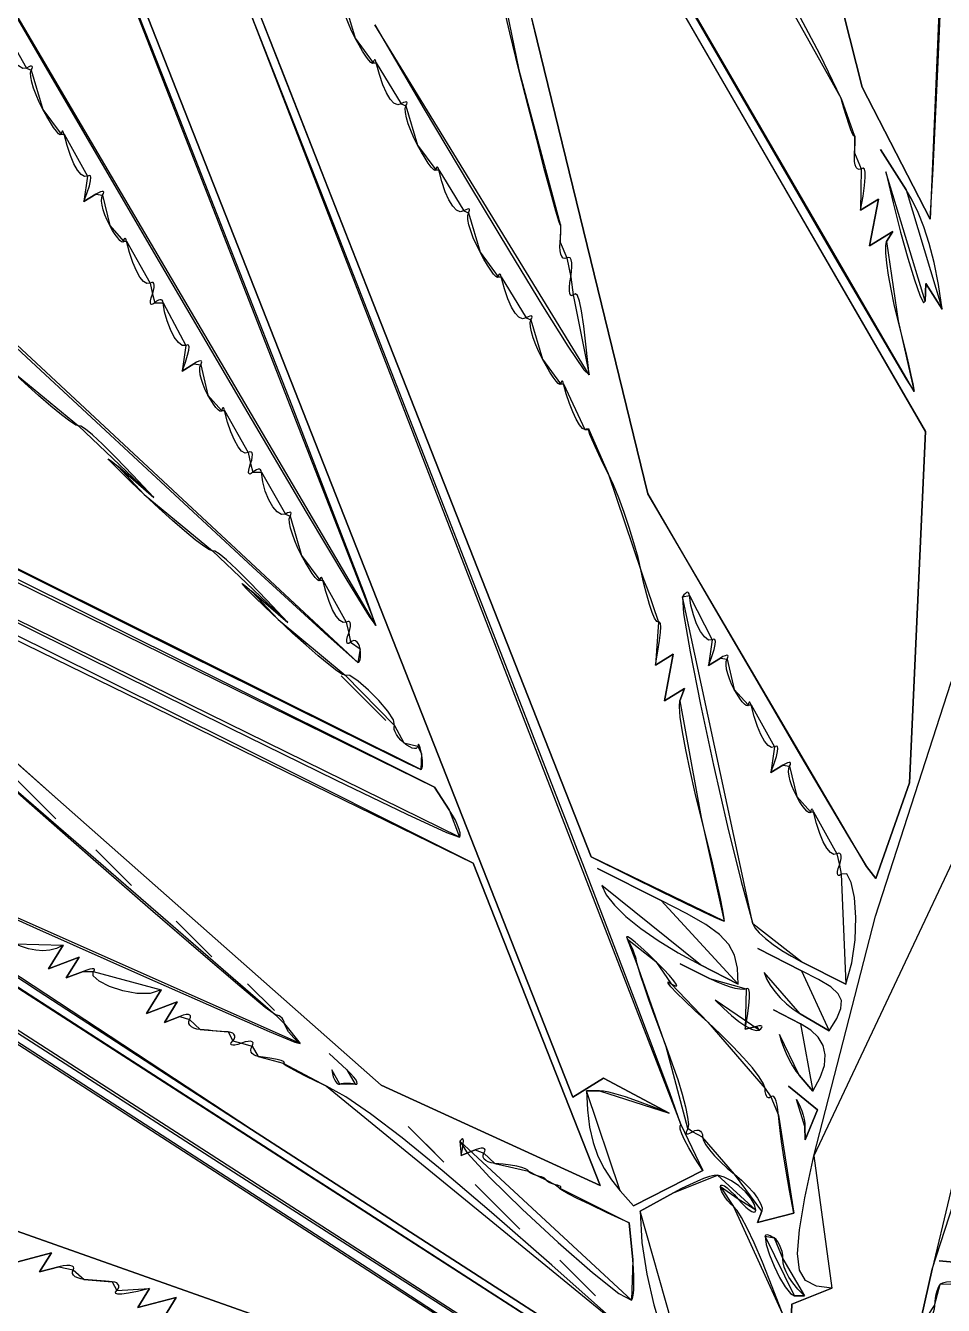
# Model space of a CAD drawing. Extents: x 0.3 to 49.4, y 16 to 54.1.
# Drawn here: x 5.54 to 9.57, y 30.69 to 36.31 of the extents above; entities that cross this region are included whole.
import ezdxf

# ---------------------------------------------------------------- set-up
doc = ezdxf.new("R2010")
doc.units = 0
doc.layers.get('0').update_dxf_attribs({"linetype": 'CONTINUOUS'})

msp = doc.modelspace()

# ---------------------------------------------------------------- linework, layer by layer
at = {"color": 178}
for points in [[(9.5091, 35.4586), (9.5226, 35.6801), (9.5445, 36.1476), (9.571, 36.7629), (9.5982, 37.428), (9.6223, 38.0448), (9.6396, 38.5151), (9.6462, 38.741), (9.5091, 35.4586)], [(9.1182, 35.9886), (9.0256, 36.1839), (8.8159, 36.5781), (8.5344, 37.0903), (8.2265, 37.6397), (7.9375, 38.1453), (7.7128, 38.5262), (7.5977, 38.7016), (9.1182, 35.9886)], [(7.1983, 38.562), (7.867, 37.404), (8.3983, 36.4849), (8.8051, 35.7826), (9.0998, 35.2752), (9.2953, 34.9406), (9.404, 34.7567), (9.4387, 34.7016), (7.1983, 38.562)], [(7.2962, 38.2673), (7.3092, 38.2063), (7.3459, 38.0485), (7.4036, 37.8063), (7.4791, 37.4922), (7.5696, 37.1185), (7.672, 36.6976), (7.7833, 36.242), (7.2962, 38.2673)], [(9.4888, 34.5267), (8.8407, 35.6482), (8.3252, 36.5396), (7.9303, 37.2221), (7.6436, 37.7169), (7.4529, 38.0452), (7.3461, 38.2282), (7.3109, 38.2871), (9.4888, 34.5267)], [(8.999, 31.346), (9.269, 32.3986), (9.6004, 33.4218), (9.9922, 34.4129), (10.4429, 35.3694), (10.9514, 36.2885), (11.5165, 37.1677), (12.1369, 38.0043), (8.999, 31.346)], [(6.0533, 37.6687), (6.0982, 37.5528), (6.1876, 37.324), (6.3151, 36.9983), (6.4745, 36.592), (6.6595, 36.1209), (6.8637, 35.6011), (7.0808, 35.0487), (6.0533, 37.6687)], [(7.0756, 33.6747), (7.0286, 33.8061), (6.9009, 34.1404), (6.7079, 34.6387), (6.4646, 35.2622), (6.1862, 35.9719), (5.888, 36.729), (5.585, 37.4945), (7.0756, 33.6747)], [(8.8609, 37.4195), (9.2114, 36.0383), (8.8609, 37.4195)], [(5.0169, 37.1741), (5.6347, 36.1119), (6.1251, 35.2713), (6.4996, 34.6318), (6.7702, 34.173), (6.9485, 33.8742), (7.0464, 33.7149), (7.0756, 33.6747), (5.0169, 37.1741)], [(7.7042, 36.1144), (7.6646, 36.2764), (7.6292, 36.4281), (7.599, 36.5649), (7.575, 36.6822), (7.558, 36.7752), (7.549, 36.8395), (7.5491, 36.8703), (7.7042, 36.1144)], [(8.4147, 31.4843), (8.3671, 31.6231), (8.2221, 32.0084), (7.9915, 32.6092), (7.6875, 33.3945), (7.3219, 34.3334), (6.9069, 35.3948), (6.4543, 36.5476), (8.4147, 31.4843)], [(6.0227, 36.4809), (7.9411, 31.6038), (6.0227, 36.4809)], [(6.985, 36.2537), (6.9689, 36.286), (6.9552, 36.3175), (6.9443, 36.3471), (6.9364, 36.3739), (6.9318, 36.3967), (6.9309, 36.4145), (6.934, 36.4262), (6.985, 36.2537)], [(5.5427, 36.1221), (5.5255, 36.12), (5.5067, 36.1315), (5.4877, 36.1541), (5.4699, 36.1854), (5.4547, 36.2228), (5.4435, 36.2638), (5.4378, 36.3059), (5.5427, 36.1221)], [(7.071, 36.3116), (7.2879, 35.9425), (7.4869, 35.6075), (7.6622, 35.3162), (7.8081, 35.0778), (7.9189, 34.9019), (7.9887, 34.7978), (8.0118, 34.7749), (7.071, 36.3116)], [(7.0645, 36.146), (7.0611, 36.1429), (7.0542, 36.1471), (7.0443, 36.1579), (7.032, 36.1746), (7.0177, 36.1966), (7.0019, 36.2232), (6.985, 36.2537), (7.0645, 36.146)], [(7.7833, 36.242), (8.2704, 34.2527), (7.7833, 36.242)], [(7.0779, 36.146), (7.0761, 36.1519), (7.0742, 36.1559), (7.0722, 36.1579), (7.0701, 36.1579), (7.0681, 36.1559), (7.0662, 36.1519), (7.0645, 36.146), (7.0779, 36.146)], [(7.1876, 35.9655), (7.1719, 35.9616), (7.1555, 35.9687), (7.139, 35.986), (7.1226, 36.013), (7.1067, 36.0491), (7.0916, 36.0936), (7.0779, 36.146), (7.1876, 35.9655)], [(4.2371, 36.0827), (4.5569, 35.7772), (5.0143, 35.3465), (5.5416, 34.8535), (6.0713, 34.3608), (6.5355, 33.9311), (6.8666, 33.6273), (6.997, 33.5121), (4.2371, 36.0827)], [(5.5632, 36.1129), (5.567, 36.1203), (5.5684, 36.1258), (5.5675, 36.1292), (5.5643, 36.1307), (5.559, 36.13), (5.5518, 36.1272), (5.5427, 36.1221), (5.5632, 36.1129)], [(5.6142, 35.9404), (5.5981, 35.9726), (5.5844, 36.0041), (5.5735, 36.0338), (5.5656, 36.0605), (5.561, 36.0833), (5.5601, 36.1011), (5.5632, 36.1129), (5.6142, 35.9404)], [(7.8861, 35.4312), (7.88, 35.4454), (7.8654, 35.4944), (7.8434, 35.5739), (7.8152, 35.6798), (7.7819, 35.808), (7.7445, 35.9543), (7.7042, 36.1144), (7.8861, 35.4312)], [(9.2114, 36.0383), (9.5091, 35.4586), (9.2114, 36.0383)], [(7.2081, 35.9562), (7.212, 35.9636), (7.2134, 35.9691), (7.2124, 35.9726), (7.2093, 35.974), (7.204, 35.9733), (7.1967, 35.9705), (7.1876, 35.9655), (7.2081, 35.9562)], [(9.177, 35.8229), (9.1739, 35.8233), (9.1684, 35.8332), (9.1609, 35.8515), (9.1518, 35.8772), (9.1414, 35.9093), (9.13, 35.9468), (9.1182, 35.9886), (9.177, 35.8229)], [(5.6937, 35.8327), (5.6903, 35.8296), (5.6834, 35.8338), (5.6736, 35.8446), (5.6612, 35.8613), (5.6469, 35.8832), (5.6311, 35.9098), (5.6142, 35.9404), (5.6937, 35.8327)], [(7.2592, 35.7837), (7.2431, 35.816), (7.2294, 35.8475), (7.2184, 35.8771), (7.2105, 35.9039), (7.2059, 35.9267), (7.205, 35.9445), (7.2081, 35.9562), (7.2592, 35.7837)], [(5.7071, 35.8327), (5.7053, 35.8386), (5.7034, 35.8426), (5.7014, 35.8446), (5.6993, 35.8446), (5.6973, 35.8426), (5.6954, 35.8386), (5.6937, 35.8327), (5.7071, 35.8327)], [(5.8103, 35.6481), (5.7966, 35.646), (5.7817, 35.6549), (5.7661, 35.6739), (5.7503, 35.7021), (5.7349, 35.7386), (5.7203, 35.7825), (5.7071, 35.8327), (5.8103, 35.6481)], [(9.1771, 35.75), (9.1787, 35.7706), (9.1797, 35.7886), (9.1802, 35.8034), (9.1802, 35.8147), (9.1797, 35.8221), (9.1786, 35.8249), (9.177, 35.8229), (9.1771, 35.75)], [(7.3387, 35.676), (7.3352, 35.673), (7.3283, 35.6771), (7.3185, 35.6879), (7.3062, 35.7046), (7.2918, 35.7266), (7.276, 35.7532), (7.2592, 35.7837), (7.3387, 35.676)], [(9.2063, 35.6802), (9.1981, 35.6775), (9.1909, 35.6797), (9.185, 35.6864), (9.1804, 35.6972), (9.1775, 35.7117), (9.1764, 35.7294), (9.1771, 35.75), (9.2063, 35.6802)], [(9.4038, 35.5879), (9.2916, 35.7642), (9.4038, 35.5879)], [(7.352, 35.676), (7.3503, 35.682), (7.3484, 35.6859), (7.3463, 35.6879), (7.3442, 35.6879), (7.3422, 35.6859), (7.3403, 35.682), (7.3387, 35.676), (7.352, 35.676)], [(9.204, 35.4979), (9.2149, 35.5595), (9.2216, 35.6069), (9.2245, 35.6416), (9.224, 35.6648), (9.2205, 35.678), (9.2145, 35.6827), (9.2063, 35.6802), (9.204, 35.4979)], [(5.7946, 35.5359), (5.8091, 35.5756), (5.8187, 35.6059), (5.8238, 35.6277), (5.8251, 35.6419), (5.8229, 35.6495), (5.8178, 35.6512), (5.8103, 35.6481), (5.7946, 35.5359)], [(7.4618, 35.4955), (7.446, 35.4917), (7.4297, 35.4987), (7.4131, 35.5161), (7.3967, 35.5431), (7.3808, 35.5791), (7.3658, 35.6237), (7.352, 35.676), (7.4618, 35.4955)], [(9.314, 35.6662), (9.3465, 35.5304), (9.3797, 35.4018), (9.4117, 35.2871), (9.4403, 35.1929), (9.4637, 35.1256), (9.4797, 35.0919), (9.4866, 35.0983), (9.314, 35.6662)], [(5.8762, 35.5641), (5.8801, 35.5718), (5.8811, 35.5771), (5.8792, 35.58), (5.8747, 35.5806), (5.8676, 35.5788), (5.8582, 35.5746), (5.8465, 35.568), (5.8762, 35.5641)], [(9.5625, 35.0632), (9.5456, 35.1722), (9.5261, 35.2684), (9.5044, 35.3526), (9.4809, 35.4257), (9.456, 35.4887), (9.4302, 35.5425), (9.4038, 35.5879), (9.5625, 35.0632)], [(5.8465, 35.568), (5.7946, 35.5359), (5.8465, 35.568)], [(5.9079, 35.4308), (5.8962, 35.454), (5.8865, 35.4772), (5.8791, 35.4995), (5.8742, 35.5202), (5.872, 35.5384), (5.8725, 35.5533), (5.8762, 35.5641), (5.9079, 35.4308)], [(9.2824, 35.5464), (9.204, 35.4979), (9.2824, 35.5464)], [(9.2432, 35.3413), (9.2824, 35.5464), (9.2432, 35.3413)], [(7.4823, 35.4862), (7.4861, 35.4936), (7.4876, 35.4991), (7.4866, 35.5026), (7.4834, 35.504), (7.4781, 35.5034), (7.4709, 35.5005), (7.4618, 35.4955), (7.4823, 35.4862)], [(7.5333, 35.3137), (7.5172, 35.346), (7.5035, 35.3775), (7.4926, 35.4071), (7.4847, 35.4339), (7.4801, 35.4567), (7.4792, 35.4745), (7.4823, 35.4862), (7.5333, 35.3137)], [(5.9681, 35.3627), (5.9653, 35.3586), (5.9599, 35.3598), (5.9523, 35.3658), (5.943, 35.3764), (5.9322, 35.391), (5.9204, 35.4093), (5.9079, 35.4308), (5.9681, 35.3627)], [(7.8847, 35.3583), (7.8863, 35.3789), (7.8874, 35.3969), (7.8881, 35.4118), (7.8883, 35.4231), (7.8881, 35.4304), (7.8873, 35.4333), (7.8861, 35.4312), (7.8847, 35.3583)], [(9.3449, 35.4042), (9.2432, 35.3413), (9.3449, 35.4042)], [(9.318, 35.3606), (9.3449, 35.4042), (9.318, 35.3606)], [(5.9812, 35.3627), (5.9795, 35.3686), (5.9776, 35.3726), (5.9756, 35.3746), (5.9736, 35.3746), (5.9716, 35.3726), (5.9697, 35.3686), (5.9681, 35.3627), (5.9812, 35.3627)], [(6.0845, 35.1781), (6.0708, 35.176), (6.0559, 35.1849), (6.0403, 35.2039), (6.0245, 35.2322), (6.009, 35.2687), (5.9944, 35.3125), (5.9812, 35.3627), (6.0845, 35.1781)], [(7.9139, 35.2886), (7.9056, 35.2858), (7.8985, 35.288), (7.8925, 35.2947), (7.888, 35.3056), (7.8851, 35.32), (7.8839, 35.3378), (7.8847, 35.3583), (7.9139, 35.2886)], [(9.3688, 35.0132), (9.3518, 35.0838), (9.3374, 35.1509), (9.3262, 35.2125), (9.3183, 35.2664), (9.3141, 35.3104), (9.3139, 35.3425), (9.318, 35.3606), (9.3688, 35.0132)], [(7.6128, 35.206), (7.6094, 35.203), (7.6025, 35.2071), (7.5927, 35.2179), (7.5803, 35.2346), (7.566, 35.2566), (7.5502, 35.2832), (7.5333, 35.3137), (7.6128, 35.206)], [(7.9315, 35.2049), (7.9351, 35.2295), (7.9365, 35.2505), (7.9359, 35.2677), (7.9332, 35.2804), (7.9286, 35.2884), (7.9221, 35.2913), (7.9139, 35.2886), (7.9315, 35.2049)], [(7.9899, 30.4811), (5.7785, 31.9099), (4.0202, 33.0453), (2.6732, 33.9143), (1.6958, 34.5439), (1.0463, 34.9611), (0.6831, 35.1929), (0.5644, 35.2665), (7.9899, 30.4811)], [(6.095, 35.1297), (6.0999, 35.1454), (6.1025, 35.1585), (6.103, 35.169), (6.1014, 35.1765), (6.0977, 35.1807), (6.0921, 35.1814), (6.0845, 35.1781), (6.095, 35.1297)], [(7.6262, 35.206), (7.6244, 35.212), (7.6225, 35.2159), (7.6205, 35.2179), (7.6184, 35.2179), (7.6164, 35.2159), (7.6145, 35.212), (7.6128, 35.206), (7.6262, 35.206)], [(7.7359, 35.0255), (7.7202, 35.0217), (7.7039, 35.0287), (7.6873, 35.0461), (7.6709, 35.0731), (7.655, 35.1092), (7.64, 35.1537), (7.6262, 35.206), (7.7359, 35.0255)], [(7.9419, 35.126), (7.9356, 35.1225), (7.9308, 35.1247), (7.9276, 35.1322), (7.926, 35.1444), (7.926, 35.1609), (7.9278, 35.1812), (7.9315, 35.2049), (7.9419, 35.126)], [(9.4866, 35.0983), (9.4907, 35.1767), (9.4866, 35.0983)], [(9.4907, 35.1767), (9.5625, 35.0632), (9.4907, 35.1767)], [(0.5056, 35.12), (0.9372, 34.8347), (2.0015, 34.1438), (3.4446, 33.2112), (5.0123, 32.2007), (6.4504, 31.276), (7.5049, 30.6011), (7.9214, 30.3397), (0.5056, 35.12)], [(6.1052, 35.0918), (6.0973, 35.0857), (6.0915, 35.0837), (6.0878, 35.0857), (6.0862, 35.0914), (6.0869, 35.1008), (6.0898, 35.1136), (6.095, 35.1297), (6.1052, 35.0918)], [(8.0118, 34.7749), (7.9991, 34.897), (7.9884, 34.9896), (7.979, 35.056), (7.9703, 35.0995), (7.9617, 35.1235), (7.9524, 35.1312), (7.9419, 35.126), (8.0118, 34.7749)], [(6.1428, 35.0918), (6.1414, 35.0984), (6.1383, 35.1028), (6.1337, 35.105), (6.1279, 35.105), (6.1211, 35.1028), (6.1134, 35.0984), (6.1052, 35.0918), (6.1428, 35.0918)], [(6.2411, 34.904), (6.226, 34.9035), (6.2088, 34.9169), (6.1908, 34.9414), (6.1738, 34.9739), (6.1591, 35.0118), (6.1483, 35.052), (6.1428, 35.0918), (6.2411, 34.904)], [(7.0808, 35.0487), (8.0208, 32.6586), (7.0808, 35.0487)], [(7.7564, 35.0163), (7.7603, 35.0237), (7.7617, 35.0291), (7.7608, 35.0326), (7.7576, 35.034), (7.7523, 35.0334), (7.745, 35.0305), (7.7359, 35.0255), (7.7564, 35.0163)], [(7.8075, 34.8438), (7.7914, 34.876), (7.7777, 34.9075), (7.7667, 34.9372), (7.7588, 34.9639), (7.7543, 34.9867), (7.7534, 35.0045), (7.7564, 35.0163), (7.8075, 34.8438)], [(9.4387, 34.7016), (9.4384, 34.7115), (9.4342, 34.7361), (9.4265, 34.7735), (9.4157, 34.8218), (9.4022, 34.8792), (9.3864, 34.9436), (9.3688, 35.0132), (9.4387, 34.7016)], [(6.2255, 34.7918), (6.24, 34.8314), (6.2495, 34.8617), (6.2547, 34.8835), (6.2559, 34.8978), (6.2537, 34.9053), (6.2486, 34.9071), (6.2411, 34.904), (6.2255, 34.7918)], [(3.6147, 34.863), (4.7058, 34.3178), (5.573, 33.8849), (6.2371, 33.5539), (6.7185, 33.3145), (7.038, 33.1563), (7.216, 33.069), (7.2733, 33.0422), (3.6147, 34.863)], [(7.887, 34.7361), (7.8835, 34.733), (7.8767, 34.7372), (7.8668, 34.7479), (7.8545, 34.7646), (7.8402, 34.7866), (7.8243, 34.8132), (7.8075, 34.8438), (7.887, 34.7361)], [(7.3329, 32.9649), (6.2079, 33.5266), (5.3145, 33.9707), (4.6315, 34.3082), (4.1375, 34.5499), (3.811, 34.7067), (3.6309, 34.7895), (3.5755, 34.8092), (7.3329, 32.9649)], [(5.7712, 34.5515), (5.7584, 34.5551), (5.7326, 34.5717), (5.6955, 34.5999), (5.649, 34.6381), (5.595, 34.6848), (5.5353, 34.7386), (5.4716, 34.7979), (5.7712, 34.5515)], [(6.2773, 34.8238), (6.2255, 34.7918), (6.2773, 34.8238)], [(6.307, 34.82), (6.3109, 34.8276), (6.3119, 34.8329), (6.31, 34.8359), (6.3055, 34.8365), (6.2984, 34.8347), (6.289, 34.8305), (6.2773, 34.8238), (6.307, 34.82)], [(6.3387, 34.6866), (6.327, 34.7098), (6.3173, 34.733), (6.31, 34.7554), (6.305, 34.776), (6.3028, 34.7943), (6.3034, 34.8092), (6.307, 34.82), (6.3387, 34.6866)], [(7.9003, 34.7361), (7.8986, 34.742), (7.8967, 34.746), (7.8946, 34.7479), (7.8926, 34.7479), (7.8905, 34.746), (7.8887, 34.742), (7.887, 34.7361), (7.9003, 34.7361)], [(7.9938, 34.5359), (7.9827, 34.5405), (7.9695, 34.5559), (7.955, 34.5805), (7.9401, 34.6125), (7.9254, 34.6502), (7.9119, 34.692), (7.9003, 34.7361), (7.9938, 34.5359)], [(6.3989, 34.6186), (6.3961, 34.6144), (6.3907, 34.6156), (6.3831, 34.6217), (6.3738, 34.6322), (6.363, 34.6469), (6.3512, 34.6651), (6.3387, 34.6866), (6.3989, 34.6186)], [(6.4121, 34.6186), (6.4103, 34.6245), (6.4084, 34.6285), (6.4064, 34.6304), (6.4044, 34.6304), (6.4024, 34.6285), (6.4006, 34.6245), (6.3989, 34.6186), (6.4121, 34.6186)], [(6.5153, 34.434), (6.5016, 34.4318), (6.4867, 34.4408), (6.4711, 34.4598), (6.4553, 34.488), (6.4398, 34.5245), (6.4253, 34.5683), (6.4121, 34.6186), (6.5153, 34.434)], [(6.1017, 34.2367), (6.0093, 34.335), (5.9346, 34.4123), (5.8761, 34.4704), (5.8321, 34.5115), (5.801, 34.5374), (5.7812, 34.5501), (5.7712, 34.5515), (6.1017, 34.2367)], [(8.0103, 34.5351), (8.012, 34.536), (8.0122, 34.5367), (8.0109, 34.5371), (8.0084, 34.5373), (8.0046, 34.5371), (7.9997, 34.5366), (7.9938, 34.5359), (8.0103, 34.5351)], [(8.0954, 34.3419), (8.0739, 34.3851), (8.0546, 34.4251), (8.0381, 34.4607), (8.0249, 34.4906), (8.0155, 34.5138), (8.0105, 34.529), (8.0103, 34.5351), (8.0954, 34.3419)], [(9.4188, 32.9834), (9.4888, 34.5267), (9.4188, 32.9834)], [(3.8889, 34.4914), (4.9474, 33.9629), (5.7891, 33.5443), (6.4338, 33.2255), (6.9016, 32.9964), (7.2124, 32.8467), (7.3862, 32.7663), (7.4429, 32.745), (3.8889, 34.4914)], [(10.7039, 34.4977), (10.4886, 34.0022), (10.2973, 33.5244), (10.1246, 33.0486), (9.9656, 32.5589), (9.815, 32.0397), (9.6678, 31.4749), (9.5187, 30.8489), (10.7039, 34.4977)], [(6.0591, 34.2496), (6.0003, 34.3057), (5.9544, 34.3503), (5.9221, 34.3826), (5.904, 34.4018), (5.9009, 34.4073), (5.9135, 34.3982), (5.9426, 34.3738), (6.0591, 34.2496)], [(6.5258, 34.3856), (6.5307, 34.4012), (6.5333, 34.4144), (6.5338, 34.4249), (6.5322, 34.4324), (6.5285, 34.4366), (6.5229, 34.4372), (6.5153, 34.434), (6.5258, 34.3856)], [(5.9426, 34.3738), (6.1017, 34.2367), (5.9426, 34.3738)], [(6.5361, 34.3477), (6.5281, 34.3416), (6.5223, 34.3396), (6.5186, 34.3415), (6.517, 34.3473), (6.5177, 34.3566), (6.5206, 34.3695), (6.5258, 34.3856), (6.5361, 34.3477)], [(6.5736, 34.3477), (6.5722, 34.3543), (6.5691, 34.3587), (6.5646, 34.3609), (6.5587, 34.3609), (6.5519, 34.3587), (6.5443, 34.3543), (6.5361, 34.3477), (6.5736, 34.3477)], [(6.6785, 34.1639), (6.6613, 34.1617), (6.6425, 34.1732), (6.6235, 34.1959), (6.6057, 34.2271), (6.5905, 34.2645), (6.5793, 34.3055), (6.5736, 34.3477), (6.6785, 34.1639)], [(8.2405, 33.9134), (8.2267, 33.9732), (8.209, 34.0379), (8.1885, 34.1048), (8.166, 34.1713), (8.1424, 34.2347), (8.1186, 34.2925), (8.0954, 34.3419), (8.2405, 33.9134)], [(4.1434, 34.2714), (4.2079, 34.214), (4.3398, 34.097), (4.5297, 33.9289), (4.7681, 33.7179), (5.0456, 33.4723), (5.3529, 33.2006), (5.6804, 32.9109), (4.1434, 34.2714)], [(7.5026, 32.6309), (6.4569, 33.1549), (5.636, 33.5638), (5.0181, 33.8687), (4.5816, 34.0808), (4.3048, 34.2111), (4.166, 34.271), (4.1434, 34.2714), (7.5026, 32.6309)], [(6.3587, 34.0032), (6.3459, 34.0068), (6.3201, 34.0234), (6.283, 34.0515), (6.2365, 34.0898), (6.1825, 34.1365), (6.1227, 34.1903), (6.0591, 34.2496), (6.3587, 34.0032)], [(8.2704, 34.2527), (8.5466, 33.7774), (8.7682, 33.3972), (8.9401, 33.1032), (9.0672, 32.8869), (9.1546, 32.7396), (9.2072, 32.6526), (9.23, 32.6172), (8.2704, 34.2527)], [(6.699, 34.1546), (6.7028, 34.162), (6.7042, 34.1675), (6.7033, 34.171), (6.7001, 34.1724), (6.6948, 34.1717), (6.6876, 34.1689), (6.6785, 34.1639), (6.699, 34.1546)], [(6.75, 33.9821), (6.7339, 34.0144), (6.7202, 34.0459), (6.7093, 34.0755), (6.7014, 34.1023), (6.6968, 34.1251), (6.6959, 34.1429), (6.699, 34.1546), (6.75, 33.9821)], [(6.6892, 33.6884), (6.5968, 33.7867), (6.5221, 33.864), (6.4636, 33.9221), (6.4195, 33.9632), (6.3885, 33.9891), (6.3687, 34.0018), (6.3587, 34.0032), (6.6892, 33.6884)], [(6.8295, 33.8744), (6.8261, 33.8713), (6.8192, 33.8755), (6.8093, 33.8863), (6.797, 33.903), (6.7827, 33.925), (6.7669, 33.9516), (6.75, 33.9821), (6.8295, 33.8744)], [(6.8429, 33.8744), (6.8411, 33.8804), (6.8392, 33.8843), (6.8372, 33.8863), (6.8351, 33.8863), (6.8331, 33.8843), (6.8312, 33.8804), (6.8295, 33.8744), (6.8429, 33.8744)], [(8.3163, 33.6894), (8.309, 33.6921), (8.2997, 33.7069), (8.289, 33.7323), (8.2773, 33.767), (8.265, 33.8097), (8.2526, 33.8589), (8.2405, 33.9134), (8.3163, 33.6894)], [(6.647, 33.7009), (6.5882, 33.7571), (6.5421, 33.8017), (6.5097, 33.8341), (6.4916, 33.8534), (6.4884, 33.8589), (6.501, 33.8499), (6.5301, 33.8255), (6.647, 33.7009)], [(6.9461, 33.6899), (6.9324, 33.6877), (6.9175, 33.6966), (6.9019, 33.7157), (6.8861, 33.7439), (6.8707, 33.7804), (6.8561, 33.8242), (6.8429, 33.8744), (6.9461, 33.6899)], [(6.5301, 33.8255), (6.6892, 33.6884), (6.5301, 33.8255)], [(8.4529, 33.8059), (8.4516, 33.8137), (8.4489, 33.8185), (8.4451, 33.8205), (8.4402, 33.8196), (8.4346, 33.8159), (8.4284, 33.8093), (8.4218, 33.8001), (8.4529, 33.8059)], [(8.4218, 33.8001), (8.4264, 33.7274), (8.455, 33.5599), (8.5012, 33.328), (8.5583, 33.0622), (8.6199, 32.7929), (8.6794, 32.5506), (8.7301, 32.3657), (8.4218, 33.8001)], [(8.5519, 33.6115), (8.5365, 33.6109), (8.5191, 33.6244), (8.5012, 33.6492), (8.4842, 33.6826), (8.4696, 33.7217), (8.4587, 33.7637), (8.4529, 33.8059), (8.5519, 33.6115)], [(6.9405, 33.4567), (6.9292, 33.4596), (6.9047, 33.4757), (6.8688, 33.5035), (6.8233, 33.5414), (6.7699, 33.5879), (6.7106, 33.6416), (6.647, 33.7009), (6.9405, 33.4567)], [(6.9566, 33.6415), (6.9615, 33.6571), (6.9642, 33.6703), (6.9646, 33.6807), (6.963, 33.6882), (6.9593, 33.6924), (6.9537, 33.6931), (6.9461, 33.6899), (6.9566, 33.6415)], [(8.3032, 33.5005), (8.3142, 33.5615), (8.3216, 33.609), (8.3256, 33.6444), (8.3267, 33.6689), (8.3253, 33.6837), (8.3217, 33.6901), (8.3163, 33.6894), (8.3032, 33.5005)], [(6.9645, 33.6011), (6.9576, 33.5961), (6.9525, 33.5951), (6.9493, 33.5978), (6.9481, 33.6041), (6.9489, 33.6136), (6.9517, 33.6261), (6.9566, 33.6415), (6.9645, 33.6011)], [(7.0064, 33.5717), (7.0035, 33.5846), (6.9992, 33.5948), (6.9936, 33.6023), (6.9871, 33.6068), (6.9799, 33.6083), (6.9723, 33.6064), (6.9645, 33.6011), (7.0064, 33.5717)], [(8.5362, 33.4993), (8.5507, 33.539), (8.5603, 33.5693), (8.5654, 33.5911), (8.5666, 33.6053), (8.5644, 33.6129), (8.5594, 33.6146), (8.5519, 33.6115), (8.5362, 33.4993)], [(6.997, 33.5121), (7.0009, 33.5137), (7.004, 33.5182), (7.0064, 33.5253), (7.0079, 33.5345), (7.0084, 33.5456), (7.0079, 33.5581), (7.0064, 33.5717), (6.997, 33.5121)], [(8.3816, 33.5489), (8.3032, 33.5005), (8.3816, 33.5489)], [(8.3423, 33.3438), (8.3816, 33.5489), (8.3423, 33.3438)], [(8.5881, 33.5314), (8.5362, 33.4993), (8.5881, 33.5314)], [(8.6178, 33.5275), (8.6217, 33.5352), (8.6226, 33.5405), (8.6208, 33.5434), (8.6163, 33.544), (8.6092, 33.5422), (8.5998, 33.538), (8.5881, 33.5314), (8.6178, 33.5275)], [(8.6495, 33.3942), (8.6378, 33.4174), (8.6281, 33.4406), (8.6207, 33.4629), (8.6158, 33.4836), (8.6135, 33.5018), (8.6141, 33.5167), (8.6178, 33.5275), (8.6495, 33.3942)], [(7.12, 33.2576), (6.9242, 33.4534), (7.12, 33.2576)], [(7.1582, 33.2364), (7.1539, 33.2604), (7.1286, 33.2991), (7.0894, 33.3453), (7.0437, 33.3915), (6.9988, 33.4304), (6.962, 33.4546), (6.9405, 33.4567), (7.1582, 33.2364)], [(8.4311, 33.3987), (8.3423, 33.3438), (8.4311, 33.3987)], [(8.41, 33.3435), (8.4311, 33.3987), (8.41, 33.3435)], [(8.7097, 33.3261), (8.7068, 33.322), (8.7014, 33.3232), (8.6939, 33.3292), (8.6846, 33.3398), (8.6738, 33.3544), (8.662, 33.3727), (8.6495, 33.3942), (8.7097, 33.3261)], [(7.0221, 33.3555), (7.12, 33.2576), (7.0221, 33.3555)], [(8.504, 32.8324), (8.4783, 32.9381), (8.4556, 33.0381), (8.4367, 33.1293), (8.4222, 33.2086), (8.4124, 33.2728), (8.4082, 33.3188), (8.41, 33.3435), (8.504, 32.8324)], [(8.7228, 33.3261), (8.7211, 33.332), (8.7192, 33.336), (8.7172, 33.338), (8.7151, 33.338), (8.7132, 33.336), (8.7113, 33.332), (8.7097, 33.3261), (8.7228, 33.3261)], [(8.8261, 33.1415), (8.8124, 33.1394), (8.7974, 33.1483), (8.7818, 33.1673), (8.766, 33.1956), (8.7506, 33.2321), (8.736, 33.2759), (8.7228, 33.3261), (8.8261, 33.1415)], [(7.1988, 33.1593), (7.1859, 33.1711), (7.175, 33.1835), (7.1663, 33.1959), (7.16, 33.2078), (7.1564, 33.2189), (7.1557, 33.2286), (7.1582, 33.2364), (7.1988, 33.1593)], [(7.9203, 30.2762), (7.6675, 30.444), (7.0416, 30.8511), (6.1872, 31.4039), (5.2492, 32.0093), (4.3722, 32.5736), (3.701, 33.0036), (3.3803, 33.2059), (7.9203, 30.2762)], [(6.6353, 31.9651), (6.5906, 31.9978), (6.4783, 32.091), (6.3073, 32.237), (6.0862, 32.4284), (5.8238, 32.6575), (5.5287, 32.9168), (5.2098, 33.1988), (6.6353, 31.9651)], [(7.2601, 33.1451), (7.2578, 33.1385), (7.2528, 33.135), (7.2453, 33.1344), (7.2358, 33.1366), (7.2247, 33.1415), (7.2122, 33.1491), (7.1988, 33.1593), (7.2601, 33.1451)], [(7.2762, 33.1107), (7.2731, 33.1255), (7.2701, 33.1373), (7.2673, 33.146), (7.2648, 33.1513), (7.2627, 33.1531), (7.2611, 33.1511), (7.2601, 33.1451), (7.2762, 33.1107)], [(7.2733, 33.0422), (7.2766, 33.044), (7.279, 33.0492), (7.2804, 33.0573), (7.2809, 33.0679), (7.2803, 33.0806), (7.2788, 33.095), (7.2762, 33.1107), (7.2733, 33.0422)], [(8.8104, 33.0293), (8.8249, 33.069), (8.8344, 33.0993), (8.8396, 33.1211), (8.8408, 33.1353), (8.8386, 33.1429), (8.8335, 33.1446), (8.8261, 33.1415), (8.8104, 33.0293)], [(8.8623, 33.0614), (8.8104, 33.0293), (8.8623, 33.0614)], [(8.8919, 33.0575), (8.8958, 33.0652), (8.8968, 33.0705), (8.8949, 33.0735), (8.8904, 33.074), (8.8834, 33.0722), (8.8739, 33.068), (8.8623, 33.0614), (8.8919, 33.0575)], [(8.9237, 32.9242), (8.9119, 32.9474), (8.9023, 32.9706), (8.8949, 32.9929), (8.8899, 33.0136), (8.8877, 33.0318), (8.8883, 33.0467), (8.8919, 33.0575), (8.9237, 32.9242)], [(5.6709, 32.8267), (5.4751, 33.0226), (5.6709, 32.8267)], [(4.1841, 32.9773), (4.9676, 32.6235), (5.5865, 32.3452), (6.0558, 32.1353), (6.3909, 31.9868), (6.6071, 31.8926), (6.7197, 31.8458), (6.744, 31.8392), (4.1841, 32.9773)], [(7.3982, 32.8652), (7.3329, 32.9649), (7.3982, 32.8652)], [(9.2706, 32.5643), (9.4188, 32.9834), (9.2706, 32.5643)], [(5.573, 32.9247), (5.6709, 32.8267), (5.573, 32.9247)], [(5.6804, 32.9109), (7.0999, 31.6561), (5.6804, 32.9109)], [(8.9839, 32.8561), (8.981, 32.852), (8.9756, 32.8532), (8.9681, 32.8593), (8.9587, 32.8698), (8.948, 32.8844), (8.9361, 32.9027), (8.9237, 32.9242), (8.9839, 32.8561)], [(7.4429, 32.745), (7.4459, 32.7523), (7.4453, 32.7642), (7.4414, 32.7798), (7.4344, 32.7985), (7.4248, 32.8194), (7.4126, 32.8419), (7.3982, 32.8652), (7.4429, 32.745)], [(8.6046, 32.3763), (8.6049, 32.3884), (8.5993, 32.4229), (8.5884, 32.4769), (8.5728, 32.5476), (8.5531, 32.6323), (8.53, 32.7281), (8.504, 32.8324), (8.6046, 32.3763)], [(8.997, 32.8561), (8.9952, 32.8621), (8.9933, 32.866), (8.9913, 32.868), (8.9893, 32.868), (8.9873, 32.866), (8.9855, 32.8621), (8.9839, 32.8561), (8.997, 32.8561)], [(9.1002, 32.6716), (9.0865, 32.6694), (9.0716, 32.6783), (9.056, 32.6974), (9.0402, 32.7256), (9.0247, 32.7621), (9.0102, 32.8059), (8.997, 32.8561), (9.1002, 32.6716)], [(6.0038, 32.533), (5.8471, 32.6897), (6.0038, 32.533)], [(8.0208, 32.6586), (8.1916, 32.5741), (8.3281, 32.507), (8.4333, 32.4557), (8.5104, 32.4186), (8.5625, 32.394), (8.5929, 32.3805), (8.6046, 32.3763), (8.0208, 32.6586)], [(9.1107, 32.6232), (9.1156, 32.6388), (9.1183, 32.652), (9.1187, 32.6624), (9.1171, 32.6699), (9.1134, 32.6741), (9.1078, 32.6748), (9.1002, 32.6716), (9.1107, 32.6232)], [(5.9255, 32.6113), (6.0038, 32.533), (5.9255, 32.6113)], [(8.06, 31.2165), (7.5026, 32.6309), (8.06, 31.2165)], [(8.3284, 32.4677), (8.0485, 32.6082), (8.3284, 32.4677)], [(9.1186, 32.5828), (9.1116, 32.5778), (9.1066, 32.5768), (9.1034, 32.5795), (9.1022, 32.5858), (9.103, 32.5953), (9.1058, 32.6078), (9.1107, 32.6232), (9.1186, 32.5828)], [(9.23, 32.6172), (9.2706, 32.5643), (9.23, 32.6172)], [(9.1386, 32.1), (9.1653, 32.1938), (9.1795, 32.2945), (9.1828, 32.393), (9.1767, 32.4802), (9.1629, 32.547), (9.143, 32.5843), (9.1186, 32.5828), (9.1386, 32.1)], [(8.0682, 32.5329), (8.087, 32.4923), (8.1228, 32.4466), (8.1738, 32.397), (8.2387, 32.3449), (8.3158, 32.2914), (8.4036, 32.2378), (8.5006, 32.1854), (8.0682, 32.5329)], [(5.0051, 32.464), (5.0534, 32.4291), (5.1739, 32.3478), (5.3571, 32.2265), (5.5936, 32.0711), (5.8743, 31.8878), (6.1896, 31.6828), (6.5303, 31.4622), (5.0051, 32.464)], [(8.667, 32.1006), (8.6632, 32.1704), (8.6507, 32.227), (8.6258, 32.2748), (8.5849, 32.3184), (8.5241, 32.3621), (8.4398, 32.4104), (8.3284, 32.4677), (8.667, 32.1006)], [(6.3563, 32.2197), (6.1996, 32.3763), (6.3563, 32.2197)], [(8.7301, 32.3657), (8.7401, 32.3473), (8.7591, 32.3253), (8.786, 32.3008), (8.8193, 32.2748), (8.8577, 32.2484), (8.9001, 32.2225), (8.9449, 32.1982), (8.7301, 32.3657)], [(5.7026, 32.271), (5.6744, 32.2572), (5.6449, 32.2494), (5.6144, 32.2469), (5.5832, 32.2491), (5.5517, 32.2553), (5.5201, 32.2648), (5.4889, 32.2771), (5.7026, 32.271)], [(5.6384, 32.1672), (5.7026, 32.271), (5.6384, 32.1672)], [(6.2779, 32.298), (6.3563, 32.2197), (6.2779, 32.298)], [(8.3051, 32.2001), (8.2697, 32.2344), (8.2389, 32.2628), (8.2135, 32.285), (8.1941, 32.3002), (8.1817, 32.3078), (8.1768, 32.3073), (8.1804, 32.298), (8.3051, 32.2001)], [(8.1804, 32.298), (8.1884, 32.2833), (8.1961, 32.2673), (8.2033, 32.2506), (8.2097, 32.2339), (8.2151, 32.2179), (8.2192, 32.2032), (8.2218, 32.1905), (8.1804, 32.298)], [(8.9449, 32.1591), (8.7528, 32.2564), (8.9449, 32.1591)], [(5.7729, 32.2188), (5.6384, 32.1672), (5.7729, 32.2188)], [(5.7168, 32.128), (5.7729, 32.2188), (5.7168, 32.128)], [(8.3729, 32.1022), (8.3895, 32.0929), (8.3966, 32.0924), (8.3947, 32.1), (8.3842, 32.1152), (8.3655, 32.1374), (8.339, 32.1659), (8.3051, 32.2001), (8.3729, 32.1022)], [(8.9449, 32.1982), (9.1386, 32.1), (8.9449, 32.1982)], [(5.7905, 32.1564), (5.7168, 32.128), (5.7905, 32.1564)], [(5.8355, 32.1558), (5.8401, 32.1617), (5.8406, 32.1656), (5.8372, 32.1676), (5.8303, 32.1677), (5.82, 32.1658), (5.8066, 32.1621), (5.7905, 32.1564), (5.8355, 32.1558)], [(6.1334, 32.0751), (6.0853, 32.0593), (6.0266, 32.059), (5.9646, 32.0704), (5.907, 32.0897), (5.8613, 32.1129), (5.835, 32.1362), (5.8355, 32.1558), (6.1334, 32.0751)], [(8.2218, 32.1905), (8.2267, 32.1709), (8.2374, 32.1367), (8.2531, 32.0901), (8.2731, 32.0334), (8.2964, 31.9687), (8.3224, 31.8984), (8.3503, 31.8246), (8.2218, 32.1905)], [(8.5409, 32.1246), (8.4125, 32.1895), (8.5409, 32.1246)], [(8.5006, 32.1854), (8.667, 32.1006), (8.5006, 32.1854)], [(8.7811, 32.1506), (8.791, 32.124), (8.8065, 32.096), (8.8267, 32.0676), (8.8507, 32.0399), (8.8779, 32.0136), (8.9072, 31.9899), (8.9379, 31.9697), (8.7811, 32.1506)], [(9.0664, 31.8946), (9.0991, 31.9497), (9.1176, 31.9928), (9.1202, 32.0277), (9.1057, 32.0581), (9.0726, 32.0877), (9.0195, 32.1201), (8.9449, 32.1591), (9.0664, 31.8946)], [(6.6304, 31.9847), (6.5129, 32.1022), (6.6304, 31.9847)], [(8.5333, 31.9332), (8.4783, 31.9837), (8.4323, 32.0271), (8.3964, 32.0625), (8.3715, 32.0887), (8.3587, 32.1047), (8.3588, 32.1096), (8.3729, 32.1022), (8.5333, 31.9332)], [(8.7017, 32.0798), (8.6909, 32.077), (8.6744, 32.0777), (8.6532, 32.0816), (8.6282, 32.0886), (8.6005, 32.0982), (8.5711, 32.1104), (8.5409, 32.1246), (8.7017, 32.0798)], [(6.0693, 31.9714), (6.1334, 32.0751), (6.0693, 31.9714)], [(6.5717, 32.0434), (6.6304, 31.9847), (6.5717, 32.0434)], [(8.5657, 32.03), (8.6018, 31.9942), (8.6369, 31.9628), (8.67, 31.9365), (8.6998, 31.916), (8.7252, 31.9023), (8.745, 31.8961), (8.758, 31.8982), (8.5657, 32.03)], [(8.6964, 31.9031), (8.7068, 31.9615), (8.7133, 32.0067), (8.7163, 32.0401), (8.7163, 32.0629), (8.7135, 32.0763), (8.7085, 32.0815), (8.7017, 32.0798), (8.6964, 31.9031)], [(6.2037, 32.023), (6.0693, 31.9714), (6.2037, 32.023)], [(6.1476, 31.9322), (6.2037, 32.023), (6.1476, 31.9322)], [(8.94, 31.9265), (8.8214, 31.9879), (8.94, 31.9265)], [(6.2148, 31.958), (6.1476, 31.9322), (6.2148, 31.958)], [(6.2581, 31.9451), (6.2623, 31.9538), (6.2627, 31.9604), (6.2596, 31.9646), (6.2531, 31.9666), (6.2433, 31.9662), (6.2305, 31.9633), (6.2148, 31.958), (6.2581, 31.9451)], [(6.305, 31.9004), (6.2894, 31.9028), (6.2764, 31.907), (6.266, 31.9127), (6.2588, 31.9196), (6.2548, 31.9275), (6.2545, 31.9361), (6.2581, 31.9451), (6.305, 31.9004)], [(6.6755, 31.9259), (6.6732, 31.9349), (6.6694, 31.9431), (6.6643, 31.9504), (6.658, 31.9565), (6.651, 31.9611), (6.6433, 31.9641), (6.6353, 31.9651), (6.6755, 31.9259)], [(6.744, 31.8392), (6.7296, 31.8511), (6.716, 31.8641), (6.7036, 31.8775), (6.693, 31.891), (6.6845, 31.9039), (6.6785, 31.9157), (6.6755, 31.9259), (6.744, 31.8392)], [(8.7845, 31.6427), (8.7779, 31.6631), (8.7589, 31.6935), (8.7291, 31.7321), (8.6902, 31.7772), (8.6435, 31.8269), (8.5907, 31.8795), (8.5333, 31.9332), (8.7845, 31.6427)], [(8.758, 31.8982), (8.766, 31.9045), (8.7707, 31.9096), (8.7722, 31.9134), (8.7704, 31.9159), (8.7656, 31.917), (8.7577, 31.9165), (8.7468, 31.9145), (8.758, 31.8982)], [(8.9379, 31.9697), (9.0664, 31.8946), (8.9379, 31.9697)], [(8.9942, 31.6304), (9.0268, 31.69), (9.0448, 31.743), (9.049, 31.7898), (9.0399, 31.831), (9.0183, 31.8672), (8.9848, 31.8988), (8.94, 31.9265), (8.9942, 31.6304)], [(6.4278, 31.8903), (6.414, 31.8914), (6.3978, 31.8927), (6.3797, 31.8942), (6.3607, 31.8958), (6.3414, 31.8974), (6.3226, 31.8989), (6.305, 31.9004), (6.4278, 31.8903)], [(6.4474, 31.8509), (6.4534, 31.8591), (6.4563, 31.8668), (6.4561, 31.8738), (6.4531, 31.88), (6.4473, 31.8849), (6.4388, 31.8884), (6.4278, 31.8903), (6.4474, 31.8509)], [(8.7468, 31.9145), (8.6964, 31.9031), (8.7468, 31.9145)], [(8.8474, 31.8786), (8.8549, 31.8518), (8.865, 31.8235), (8.8769, 31.795), (8.8903, 31.7673), (8.9046, 31.7415), (8.9193, 31.7186), (8.9338, 31.6998), (8.8474, 31.8786)], [(6.4856, 31.8409), (6.4696, 31.8358), (6.4568, 31.8329), (6.4474, 31.8322), (6.4416, 31.8337), (6.4396, 31.8373), (6.4414, 31.8431), (6.4474, 31.8509), (6.4856, 31.8409)], [(6.5322, 31.8276), (6.5364, 31.8364), (6.5366, 31.843), (6.5331, 31.8473), (6.5261, 31.8493), (6.5157, 31.8489), (6.5022, 31.8462), (6.4856, 31.8409), (6.5322, 31.8276)], [(6.5596, 31.7829), (6.5485, 31.7853), (6.5395, 31.7895), (6.5328, 31.7952), (6.5286, 31.8021), (6.527, 31.81), (6.5281, 31.8186), (6.5322, 31.8276), (6.5596, 31.7829)], [(8.3503, 31.8246), (8.3773, 31.751), (8.4008, 31.6812), (8.4203, 31.6174), (8.435, 31.5618), (8.4446, 31.5165), (8.4483, 31.4838), (8.4457, 31.4659), (8.3503, 31.8246)], [(6.6696, 31.7538), (6.6745, 31.7567), (6.6709, 31.7605), (6.6598, 31.7648), (6.6421, 31.7694), (6.6189, 31.7742), (6.5911, 31.7788), (6.5596, 31.7829), (6.6696, 31.7538)], [(6.8593, 31.6515), (6.812, 31.6739), (6.7694, 31.6948), (6.7329, 31.7134), (6.7035, 31.7293), (6.6824, 31.7417), (6.6707, 31.7501), (6.6696, 31.7538), (6.8593, 31.6515)], [(6.9483, 31.7237), (6.8714, 31.7956), (6.9483, 31.7237)], [(6.8819, 31.7237), (6.885, 31.7075), (6.8892, 31.6932), (6.8942, 31.681), (6.8998, 31.6713), (6.9058, 31.6646), (6.912, 31.6612), (6.9181, 31.6616), (6.8819, 31.7237)], [(6.9845, 31.6616), (6.9918, 31.6612), (6.9945, 31.6646), (6.993, 31.6713), (6.9874, 31.681), (6.9779, 31.6932), (6.9648, 31.7075), (6.9483, 31.7237), (6.9845, 31.6616)], [(8.9338, 31.6998), (8.9942, 31.6304), (8.9338, 31.6998)], [(8.167, 30.5824), (7.848, 30.8661), (7.5831, 31.0979), (7.3663, 31.2826), (7.1916, 31.4254), (7.0529, 31.5311), (6.9441, 31.6048), (6.8593, 31.6515), (8.167, 30.5824)], [(6.9181, 31.6616), (6.9251, 31.6636), (6.9335, 31.6649), (6.9431, 31.6655), (6.9534, 31.6655), (6.964, 31.6649), (6.9745, 31.6636), (6.9845, 31.6616), (6.9181, 31.6616)], [(7.0999, 31.6561), (8.06, 31.2165), (7.0999, 31.6561)], [(7.9411, 31.6038), (8.0756, 31.6878), (7.9411, 31.6038)], [(8.0756, 31.6878), (8.3642, 31.5343), (8.0756, 31.6878)], [(8.8104, 31.6059), (8.8045, 31.6016), (8.7991, 31.6009), (8.7943, 31.6035), (8.7902, 31.6093), (8.7872, 31.6178), (8.7852, 31.6291), (8.7845, 31.6427), (8.8104, 31.6059)], [(9.0149, 31.5481), (8.887, 31.6518), (9.0149, 31.5481)], [(8.0579, 31.6322), (8.0012, 31.6322), (8.0579, 31.6322)], [(8.0012, 31.6322), (8.0045, 31.5478), (8.014, 31.4726), (8.0296, 31.4055), (8.051, 31.3452), (8.0781, 31.2905), (8.1105, 31.2403), (8.148, 31.1932), (8.0012, 31.6322)], [(8.3642, 31.5343), (8.2879, 31.5636), (8.2243, 31.5869), (8.1723, 31.6047), (8.1307, 31.6176), (8.0984, 31.6261), (8.0746, 31.6308), (8.0579, 31.6322), (8.3642, 31.5343)], [(8.8434, 31.5243), (8.8411, 31.5482), (8.8377, 31.5688), (8.8333, 31.5857), (8.8282, 31.5984), (8.8225, 31.6063), (8.8165, 31.609), (8.8104, 31.6059), (8.8434, 31.5243)], [(8.9228, 31.593), (8.9311, 31.5781), (8.9387, 31.5613), (8.9455, 31.5434), (8.9512, 31.5252), (8.9556, 31.5073), (8.9585, 31.4905), (8.9597, 31.4755), (8.9228, 31.593)], [(8.9102, 31.0952), (8.8922, 31.1943), (8.8774, 31.2789), (8.8658, 31.3501), (8.8568, 31.4091), (8.8503, 31.457), (8.8459, 31.495), (8.8434, 31.5243), (8.9102, 31.0952)], [(8.9608, 31.4168), (9.0149, 31.5481), (8.9608, 31.4168)], [(7.3746, 31.3189), (7.2179, 31.4755), (7.3746, 31.3189)], [(8.5109, 31.2816), (8.4761, 31.3363), (8.4496, 31.3809), (8.4307, 31.4163), (8.4186, 31.4435), (8.4124, 31.4633), (8.4114, 31.4766), (8.4147, 31.4843), (8.5109, 31.2816)], [(8.9597, 31.4755), (8.9608, 31.4168), (8.9597, 31.4755)], [(6.5303, 31.4622), (8.0164, 30.5018), (6.5303, 31.4622)], [(7.4497, 31.3484), (7.4558, 31.3776), (7.4592, 31.3987), (7.4601, 31.4124), (7.4589, 31.4197), (7.4558, 31.4213), (7.4512, 31.418), (7.4452, 31.4107), (7.4497, 31.3484)], [(8.4457, 31.4659), (8.4406, 31.4566), (8.4382, 31.4496), (8.4386, 31.445), (8.4415, 31.443), (8.447, 31.4435), (8.4549, 31.4465), (8.4652, 31.4522), (8.4457, 31.4659)], [(8.4652, 31.4522), (8.4756, 31.4574), (8.4852, 31.4595), (8.4936, 31.4587), (8.5006, 31.4551), (8.5058, 31.4489), (8.5092, 31.4401), (8.5104, 31.4289), (8.4652, 31.4522)], [(8.5104, 31.4289), (8.5141, 31.4142), (8.5246, 31.395), (8.5412, 31.3723), (8.5629, 31.347), (8.5888, 31.3203), (8.6182, 31.2929), (8.6502, 31.2661), (8.5104, 31.4289)], [(7.2962, 31.3972), (7.3746, 31.3189), (7.2962, 31.3972)], [(7.4452, 31.4107), (7.4764, 31.359), (7.5757, 31.2518), (7.7175, 31.1129), (7.8763, 30.9658), (8.0264, 30.8344), (8.1423, 30.7423), (8.1984, 30.7133), (7.4452, 31.4107)], [(7.5121, 31.3724), (7.4497, 31.3484), (7.5121, 31.3724)], [(7.5505, 31.3576), (7.5547, 31.3662), (7.5553, 31.3728), (7.5526, 31.3772), (7.5467, 31.3794), (7.5379, 31.3794), (7.5263, 31.3771), (7.5121, 31.3724), (7.5505, 31.3576)], [(7.5975, 31.3129), (7.5819, 31.3153), (7.5688, 31.3195), (7.5585, 31.3252), (7.5512, 31.3321), (7.5473, 31.34), (7.5469, 31.3486), (7.5505, 31.3576), (7.5975, 31.3129)], [(7.7466, 31.2783), (7.7431, 31.284), (7.7329, 31.2897), (7.7164, 31.2951), (7.6941, 31.3003), (7.6665, 31.3051), (7.6342, 31.3093), (7.5975, 31.3129), (7.7466, 31.2783)], [(9.0783, 30.7656), (9.0097, 30.7745), (8.9624, 30.7991), (8.935, 30.8449), (8.9263, 30.917), (8.9349, 31.021), (8.9596, 31.1622), (8.999, 31.346), (9.0783, 30.7656)], [(7.7858, 31.2587), (7.7769, 31.261), (7.7686, 31.2637), (7.7614, 31.2667), (7.7553, 31.2697), (7.7506, 31.2727), (7.7477, 31.2756), (7.7466, 31.2783), (7.7858, 31.2587)], [(7.825, 31.2391), (7.8239, 31.2417), (7.821, 31.2446), (7.8163, 31.2477), (7.8103, 31.2507), (7.803, 31.2536), (7.7948, 31.2563), (7.7858, 31.2587), (7.825, 31.2391)], [(8.2063, 31.1262), (8.5109, 31.2816), (8.2063, 31.1262)], [(8.575, 31.2612), (8.5608, 31.26), (8.5402, 31.2549), (8.5145, 31.2461), (8.4848, 31.2342), (8.4522, 31.2197), (8.4179, 31.203), (8.3832, 31.1846), (8.575, 31.2612)], [(8.7441, 31.1085), (8.7386, 31.1327), (8.7227, 31.16), (8.6988, 31.1881), (8.6695, 31.2145), (8.6374, 31.237), (8.605, 31.2534), (8.575, 31.2612), (8.7441, 31.1085)], [(8.6502, 31.2661), (8.6816, 31.2393), (8.7095, 31.212), (8.7332, 31.1853), (8.7519, 31.1602), (8.7648, 31.1376), (8.7713, 31.1186), (8.7706, 31.1041), (8.6502, 31.2661)], [(7.7075, 31.0251), (7.5117, 31.221), (7.7075, 31.0251)], [(7.8641, 31.2195), (7.8552, 31.2219), (7.847, 31.2246), (7.8397, 31.2275), (7.8336, 31.2306), (7.829, 31.2336), (7.826, 31.2365), (7.825, 31.2391), (7.8641, 31.2195)], [(7.8837, 31.205), (7.8872, 31.2065), (7.8883, 31.2083), (7.8873, 31.2104), (7.8843, 31.2127), (7.8793, 31.215), (7.8726, 31.2173), (7.8641, 31.2195), (7.8837, 31.205)], [(8.1881, 31.0526), (8.0916, 31.0968), (8.0161, 31.1321), (7.9595, 31.1595), (7.9199, 31.1797), (7.8954, 31.1935), (7.884, 31.2016), (7.8837, 31.205), (8.1881, 31.0526)], [(8.148, 31.1932), (8.2063, 31.1262), (8.148, 31.1932)], [(8.5887, 31.2105), (8.5907, 31.2169), (8.5966, 31.2181), (8.6057, 31.2143), (8.6176, 31.206), (8.6319, 31.1934), (8.6481, 31.1769), (8.6657, 31.1568), (8.5887, 31.2105)], [(8.646, 31.1243), (8.6329, 31.1362), (8.6208, 31.1491), (8.6102, 31.1625), (8.6013, 31.1759), (8.5945, 31.1887), (8.5902, 31.2004), (8.5887, 31.2105), (8.646, 31.1243)], [(8.3832, 31.1846), (8.2364, 31.1035), (8.3832, 31.1846)], [(8.6657, 31.1568), (8.6834, 31.1368), (8.6997, 31.1207), (8.7141, 31.1088), (8.7263, 31.1013), (8.7356, 31.0985), (8.7417, 31.1008), (8.7441, 31.1085), (8.6657, 31.1568)], [(7.6096, 31.1231), (7.7075, 31.0251), (7.6096, 31.1231)], [(8.2364, 31.1035), (8.244, 30.9664), (8.2648, 30.8269), (8.2958, 30.6915), (8.3338, 30.5666), (8.3757, 30.4586), (8.4184, 30.3737), (8.4588, 30.3186), (8.2364, 31.1035)], [(8.8668, 30.6395), (8.8163, 30.7717), (8.7731, 30.8792), (8.7366, 30.9643), (8.7062, 31.0292), (8.6814, 31.076), (8.6615, 31.107), (8.646, 31.1243), (8.8668, 30.6395)], [(8.7706, 31.1041), (8.7512, 31.0536), (8.7706, 31.1041)], [(8.7512, 31.0536), (8.9102, 31.0952), (8.7512, 31.0536)], [(5.3551, 31.0673), (7.8592, 30.1821), (5.3551, 31.0673)], [(8.2037, 30.8891), (8.1881, 31.0526), (8.2037, 30.8891)], [(8.8237, 30.986), (8.8147, 30.9911), (8.8065, 30.995), (8.7992, 30.9976), (8.7932, 30.9988), (8.7885, 30.9987), (8.7856, 30.9972), (8.7845, 30.9941), (8.8237, 30.986)], [(8.7845, 30.9941), (8.7899, 30.9575), (8.8041, 30.9114), (8.8245, 30.8613), (8.8484, 30.8128), (8.873, 30.7712), (8.8957, 30.7423), (8.9137, 30.7314), (8.7845, 30.9941)], [(8.8629, 30.8936), (8.8618, 30.9098), (8.8589, 30.926), (8.8542, 30.9415), (8.8481, 30.9558), (8.8409, 30.9684), (8.8326, 30.9786), (8.8237, 30.986), (8.8629, 30.8936)], [(5.6514, 30.9199), (5.4824, 30.8757), (5.6514, 30.9199)], [(5.5999, 30.8366), (5.6514, 30.9199), (5.5999, 30.8366)], [(5.6844, 30.8587), (5.5999, 30.8366), (5.6844, 30.8587)], [(5.747, 30.8452), (5.7497, 30.8528), (5.748, 30.8586), (5.742, 30.8626), (5.7323, 30.8646), (5.7192, 30.8647), (5.7031, 30.8628), (5.6844, 30.8587), (5.747, 30.8452)], [(8.0404, 30.7314), (7.8837, 30.8881), (8.0404, 30.7314)], [(8.1984, 30.7133), (8.2027, 30.7204), (8.2059, 30.7353), (8.208, 30.757), (8.2088, 30.7842), (8.2084, 30.8161), (8.2067, 30.8514), (8.2037, 30.8891), (8.1984, 30.7133)], [(8.9569, 30.7314), (8.9287, 30.7614), (8.9064, 30.7889), (8.8893, 30.814), (8.8769, 30.8369), (8.8687, 30.8578), (8.8642, 30.8766), (8.8629, 30.8936), (8.9569, 30.7314)], [(9.7441, 30.8674), (9.5483, 30.8858), (9.7441, 30.8674)], [(5.7959, 30.8038), (5.7802, 30.8061), (5.767, 30.81), (5.7564, 30.8153), (5.7489, 30.8218), (5.7446, 30.8291), (5.7438, 30.837), (5.747, 30.8452), (5.7959, 30.8038)], [(5.9186, 30.7937), (5.9049, 30.7948), (5.8886, 30.7961), (5.8706, 30.7976), (5.8515, 30.7991), (5.8322, 30.8007), (5.8134, 30.8023), (5.7959, 30.8038), (5.9186, 30.7937)], [(5.9382, 30.7547), (5.9442, 30.7628), (5.9471, 30.7704), (5.947, 30.7774), (5.9439, 30.7834), (5.9381, 30.7883), (5.9296, 30.7918), (5.9186, 30.7937), (5.9382, 30.7547)], [(7.9621, 30.8097), (8.0404, 30.7314), (7.9621, 30.8097)], [(9.5187, 30.8489), (9.4694, 30.6335), (9.5187, 30.8489)], [(9.7394, 30.7886), (9.7018, 30.7921), (9.666, 30.7941), (9.6332, 30.7945), (9.6043, 30.7936), (9.5806, 30.7911), (9.5633, 30.7873), (9.5533, 30.7822), (9.7394, 30.7886)], [(6.0822, 30.7633), (6.0296, 30.751), (5.9897, 30.7431), (5.9614, 30.7392), (5.9434, 30.7389), (5.9344, 30.7417), (5.9331, 30.7471), (5.9382, 30.7547), (6.0822, 30.7633)], [(6.0307, 30.6799), (6.0822, 30.7633), (6.0307, 30.6799)], [(8.902, 30.6948), (9.0783, 30.7656), (8.902, 30.6948)], [(9.5533, 30.7822), (9.5477, 30.7747), (9.5425, 30.7645), (9.5379, 30.7519), (9.5341, 30.7376), (9.5312, 30.7221), (9.5293, 30.706), (9.5287, 30.6899), (9.5533, 30.7822)], [(6.1997, 30.7241), (6.0307, 30.6799), (6.1997, 30.7241)], [(6.1482, 30.6407), (6.1997, 30.7241), (6.1482, 30.6407)], [(8.8961, 30.5466), (8.902, 30.6948), (8.8961, 30.5466)], [(8.9137, 30.7314), (8.9569, 30.7314), (8.9137, 30.7314)], [(9.5287, 30.6899), (9.5271, 30.6738), (9.5227, 30.6579), (9.5157, 30.6427), (9.5066, 30.6287), (9.4957, 30.6165), (9.4833, 30.6067), (9.4699, 30.5997), (9.5287, 30.6899)]]:
    msp.add_lwpolyline(points, dxfattribs=at)

doc.saveas('drawing.dxf')
